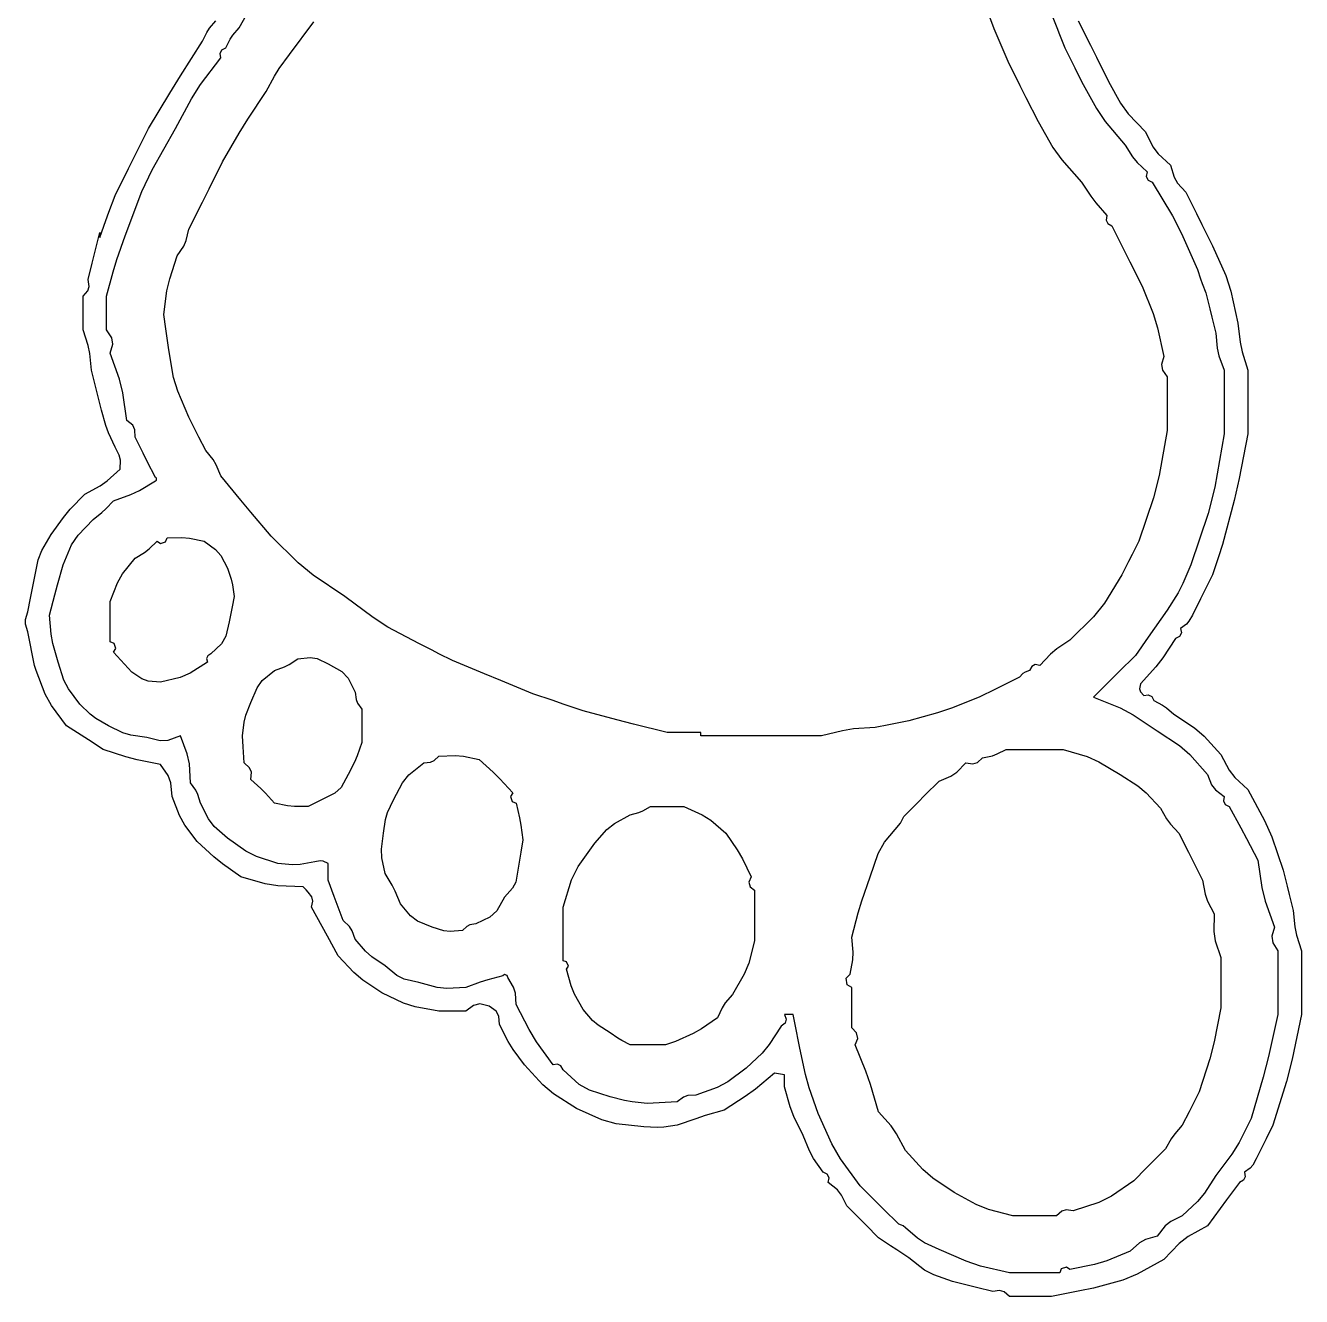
# Model space of a CAD drawing. Extents: x 345 to 1105, y -96 to 291.
# Drawn here: x 624.2 to 677, y -36 to 16.6 of the extents above; entities that cross this region are included whole.
import ezdxf

# ---------------------------------------------------------------- set-up
doc = ezdxf.new("R2010")
doc.units = 0
doc.header["$LTSCALE"] = 0.40404
doc.header["$MEASUREMENT"] = 0
doc.layers.get('0').update_dxf_attribs({"linetype": 'CONTINUOUS'})

msp = doc.modelspace()

# ---------------------------------------------------------------- linework, layer by layer
at = {"color": 1}
for p, q in [((633.002, 16.555), (633.486, 17.398)), ((663.978, 17.222), (664.23, 16.522)), ((666.62, 17.111), (666.846, 16.557)), ((632.742, 16.25), (633.002, 16.555)), ((635.085, 15.444), (636.089, 16.791)), ((664.23, 16.522), (664.814, 15.166)), ((666.846, 16.557), (666.957, 16.279)), ((632.446, 15.722), (632.627, 16.079)), ((632.627, 16.079), (632.742, 16.25)), ((666.957, 16.279), (667.176, 15.722)), ((632.206, 15.489), (632.28, 15.637)), ((632.238, 15.305), (632.206, 15.489)), ((632.28, 15.637), (632.446, 15.722)), ((634.653, 14.863), (635.085, 15.444)), ((667.176, 15.722), (667.454, 15.166)), ((631.404, 14.196), (632.238, 15.305)), ((634.456, 14.554), (634.653, 14.863)), ((664.814, 15.166), (665.315, 14.166)), ((667.454, 15.166), (667.593, 14.888)), ((667.593, 14.888), (667.871, 14.333)), ((634.113, 13.916), (634.456, 14.554)), ((667.871, 14.333), (668.48, 13.208)), ((631.025, 13.607), (631.404, 14.196)), ((633.356, 12.771), (634.113, 13.916)), ((665.315, 14.166), (665.565, 13.666)), ((630.362, 12.388), (631.025, 13.607)), ((665.565, 13.666), (666.065, 12.666)), ((668.48, 13.208), (668.849, 12.668)), ((632.994, 12.187), (633.356, 12.771)), ((629.396, 10.678), (630.362, 12.388)), ((632.307, 10.998), (632.994, 12.187)), ((666.065, 12.666), (666.677, 11.594)), ((668.849, 12.668), (669.677, 11.693)), ((669.677, 11.693), (669.981, 11.208)), ((666.677, 11.594), (667.046, 11.083)), ((669.981, 11.208), (670.167, 10.979)), ((628.974, 9.779), (629.396, 10.678)), ((631.751, 9.887), (632.307, 10.998)), ((667.046, 11.083), (667.871, 10.165)), ((670.167, 10.979), (670.58, 10.582)), ((670.58, 10.582), (670.548, 10.398)), ((667.871, 10.165), (668.254, 9.586)), ((670.548, 10.398), (670.622, 10.25)), ((670.622, 10.25), (670.788, 10.165)), ((670.788, 10.165), (671.625, 8.769)), ((628.278, 7.942), (628.974, 9.779)), ((631.474, 9.331), (631.751, 9.887)), ((668.254, 9.586), (668.464, 9.306)), ((630.918, 8.22), (631.474, 9.331)), ((668.464, 9.306), (668.913, 8.776)), ((668.913, 8.776), (668.881, 8.592)), ((668.881, 8.592), (668.955, 8.444)), ((671.625, 8.769), (672.003, 8.041)), ((627.93, 6.956), (628.278, 7.942)), ((630.807, 7.748), (630.918, 8.22)), ((668.955, 8.444), (669.121, 8.359)), ((669.121, 8.359), (669.621, 7.359)), ((672.003, 8.041), (672.663, 6.553)), ((630.432, 7.109), (630.703, 7.511)), ((630.703, 7.511), (630.807, 7.748)), ((627.777, 6.454), (627.93, 6.956)), ((630.122, 6.161), (630.432, 7.109)), ((669.621, 7.359), (669.871, 6.859)), ((627.514, 5.442), (627.777, 6.454)), ((669.871, 6.859), (670.371, 5.858)), ((672.663, 6.553), (672.79, 6.16)), ((630.009, 5.666), (630.122, 6.161)), ((670.371, 5.858), (670.833, 4.728)), ((672.79, 6.16), (672.86, 5.965)), ((672.86, 5.965), (673.011, 5.581)), ((627.514, 4.886), (627.514, 5.442)), ((629.876, 4.678), (630.009, 5.666)), ((673.011, 5.581), (673.177, 4.914)), ((627.514, 4.608), (627.514, 4.886)), ((673.177, 4.914), (673.261, 4.58)), ((627.514, 4.052), (627.514, 4.608)), ((629.959, 4.094), (629.876, 4.678)), ((670.833, 4.728), (671.017, 4.135)), ((673.261, 4.58), (673.428, 3.914)), ((627.73, 3.724), (627.514, 4.052)), ((627.769, 3.456), (627.73, 3.724)), ((630.001, 3.802), (629.959, 4.094)), ((630.084, 3.219), (630.001, 3.802)), ((671.017, 4.135), (671.274, 2.941)), ((673.428, 3.914), (673.483, 3.289)), ((627.653, 3.08), (627.769, 3.456)), ((630.284, 2.076), (630.084, 3.219)), ((673.483, 3.289), (673.555, 2.972)), ((628.045, 2.004), (627.653, 3.08)), ((671.274, 2.941), (671.175, 2.618)), ((673.555, 2.972), (673.775, 2.385)), ((671.175, 2.618), (671.215, 2.381)), ((671.215, 2.381), (671.413, 2.108)), ((673.775, 2.385), (673.775, 1.33)), ((628.187, 1.436), (628.045, 2.004)), ((630.455, 1.505), (630.284, 2.076)), ((671.413, 2.108), (671.413, 1.218)), ((628.348, 0.302), (628.187, 1.436)), ((630.918, 0.441), (630.455, 1.505)), ((671.413, 1.218), (671.413, 0.774)), ((673.775, 1.33), (673.775, 0.802)), ((671.413, 0.774), (671.413, -0.115)), ((673.775, 0.802), (673.775, -0.254)), ((628.591, 0.108), (628.348, 0.302)), ((628.686, -0.083), (628.591, 0.108)), ((631.196, -0.115), (630.918, 0.441)), ((628.695, -0.393), (628.686, -0.083)), ((629.029, -1.06), (628.695, -0.393)), ((631.335, -0.393), (631.196, -0.115)), ((631.612, -0.949), (631.335, -0.393)), ((671.413, -0.115), (671.078, -1.979)), ((673.775, -0.254), (673.382, -2.457)), ((631.923, -1.323), (631.612, -0.949)), ((629.195, -1.393), (629.029, -1.06)), ((629.529, -2.06), (629.195, -1.393)), ((632.053, -1.541), (631.923, -1.323)), ((632.238, -1.991), (632.053, -1.541)), ((629.575, -2.09), (629.529, -2.06)), ((629.575, -2.169), (629.575, -2.09)), ((633.066, -2.995), (632.238, -1.991)), ((671.078, -1.979), (670.839, -2.906)), ((628.514, -2.764), (628.867, -2.594)), ((628.867, -2.594), (629.529, -2.199)), ((629.529, -2.199), (629.575, -2.169)), ((673.382, -2.457), (673.101, -3.552)), ((627.482, -3.362), (627.792, -3.033)), ((627.792, -3.033), (628.514, -2.764)), ((633.482, -3.496), (633.066, -2.995)), ((670.839, -2.906), (670.232, -4.7)), ((626.959, -3.797), (627.314, -3.516)), ((627.314, -3.516), (627.482, -3.362)), ((634.321, -4.491), (633.482, -3.496)), ((673.101, -3.552), (672.386, -5.672)), ((626.331, -4.444), (626.959, -3.797)), ((626.065, -4.844), (626.331, -4.444)), ((629.273, -5.019), (629.598, -4.7)), ((629.598, -4.7), (629.745, -4.796)), ((629.745, -4.796), (629.955, -4.726)), ((629.955, -4.726), (630.015, -4.561)), ((630.015, -4.561), (630.628, -4.542)), ((630.628, -4.542), (630.943, -4.571)), ((630.943, -4.571), (631.543, -4.7)), ((631.543, -4.7), (632.022, -5.045)), ((635.447, -5.6), (634.321, -4.491)), ((670.232, -4.7), (669.955, -5.255)), ((625.708, -5.672), (626.065, -4.844)), ((628.695, -5.394), (629.087, -5.162)), ((629.087, -5.162), (629.273, -5.019)), ((632.022, -5.045), (632.236, -5.29)), ((669.955, -5.255), (669.816, -5.533)), ((625.48, -6.504), (625.708, -5.672)), ((628.174, -6.045), (628.695, -5.394)), ((632.236, -5.29), (632.515, -5.811)), ((636.068, -6.108), (635.447, -5.6)), ((669.816, -5.533), (669.538, -6.089)), ((672.386, -5.672), (672.055, -6.45)), ((627.956, -6.423), (628.174, -6.045)), ((632.515, -5.811), (632.668, -6.271)), ((632.668, -6.271), (632.725, -6.511)), ((637.378, -6.992), (636.068, -6.108)), ((669.538, -6.089), (668.811, -7.267)), ((625.369, -6.921), (625.48, -6.504)), ((627.653, -7.2), (627.956, -6.423)), ((632.725, -6.511), (632.793, -6.992)), ((671.859, -6.829), (671.413, -7.547)), ((672.055, -6.45), (671.859, -6.829)), ((625.153, -7.756), (625.369, -6.921)), ((627.653, -7.867), (627.653, -7.2)), ((632.793, -6.992), (632.71, -7.408)), ((638.54, -7.857), (637.378, -6.992)), ((668.811, -7.267), (668.368, -7.824)), ((625.22, -8.543), (625.153, -7.756)), ((627.653, -8.2), (627.653, -7.867)), ((632.668, -7.617), (632.585, -8.034)), ((632.71, -7.408), (632.668, -7.617)), ((639.158, -8.25), (638.54, -7.857)), ((668.368, -7.824), (667.384, -8.798)), ((671.413, -7.547), (670.884, -8.297)), ((627.653, -8.867), (627.653, -8.2)), ((632.585, -8.034), (632.453, -8.629)), ((640.434, -8.937), (639.158, -8.25)), ((670.884, -8.297), (670.62, -8.672)), ((625.291, -8.939), (625.22, -8.543)), ((625.5, -9.701), (625.291, -8.939)), ((627.818, -8.927), (627.653, -8.867)), ((627.888, -9.137), (627.818, -8.927)), ((632.272, -8.942), (631.821, -9.353)), ((632.453, -8.629), (632.272, -8.942)), ((640.99, -9.214), (640.434, -8.937)), ((667.384, -8.798), (666.843, -9.159)), ((670.62, -8.672), (670.093, -9.423)), ((627.792, -9.284), (627.888, -9.137)), ((628.096, -9.619), (627.792, -9.284)), ((631.696, -9.436), (631.648, -9.555)), ((631.821, -9.353), (631.696, -9.436)), ((641.267, -9.353), (640.99, -9.214)), ((641.823, -9.631), (641.267, -9.353)), ((666.587, -9.372), (666.134, -9.84)), ((666.843, -9.159), (666.587, -9.372)), ((670.093, -9.423), (669.399, -10.117)), ((625.743, -10.445), (625.5, -9.701)), ((628.249, -9.785), (628.096, -9.619)), ((628.556, -10.117), (628.249, -9.785)), ((631.682, -9.701), (630.97, -10.158)), ((631.648, -9.555), (631.682, -9.701)), ((634.46, -10.048), (634.87, -9.901)), ((634.87, -9.901), (635.07, -9.801)), ((635.07, -9.801), (635.433, -9.562)), ((635.433, -9.562), (635.937, -9.509)), ((635.937, -9.509), (636.223, -9.556)), ((636.223, -9.556), (636.683, -9.77)), ((636.683, -9.77), (637.25, -10.085)), ((643.157, -10.187), (641.823, -9.631)), ((665.802, -9.882), (665.717, -10.048)), ((665.951, -9.808), (665.802, -9.882)), ((666.134, -9.84), (665.951, -9.808)), ((625.933, -10.811), (625.743, -10.445)), ((628.971, -10.399), (628.556, -10.117)), ((629.238, -10.493), (628.971, -10.399)), ((629.737, -10.534), (629.238, -10.493)), ((630.559, -10.334), (629.737, -10.534)), ((630.97, -10.158), (630.559, -10.334)), ((633.74, -10.762), (633.957, -10.468)), ((633.957, -10.468), (634.46, -10.048)), ((637.25, -10.085), (637.514, -10.366)), ((637.514, -10.366), (637.794, -10.951)), ((643.823, -10.465), (643.157, -10.187)), ((645.157, -11.02), (643.823, -10.465)), ((665.301, -10.326), (664.634, -10.659)), ((665.438, -10.18), (665.301, -10.326)), ((665.53, -10.119), (665.438, -10.18)), ((665.717, -10.048), (665.53, -10.119)), ((669.052, -10.465), (668.357, -11.159)), ((669.399, -10.117), (669.052, -10.465)), ((626.403, -11.437), (625.933, -10.811)), ((633.488, -11.368), (633.74, -10.762)), ((637.794, -10.951), (637.836, -11.247)), ((645.991, -11.298), (645.157, -11.02)), ((664.3, -10.826), (663.634, -11.159)), ((664.634, -10.659), (664.3, -10.826)), ((626.829, -11.852), (626.403, -11.437)), ((633.274, -11.899), (633.488, -11.368)), ((637.836, -11.247), (637.898, -11.402)), ((637.898, -11.402), (638.072, -11.646)), ((646.407, -11.437), (645.991, -11.298)), ((647.241, -11.715), (646.407, -11.437)), ((662.486, -11.602), (661.9, -11.798)), ((663.634, -11.159), (662.486, -11.602)), ((668.357, -11.159), (669.466, -11.6)), ((669.466, -11.6), (670.006, -11.884)), ((627.072, -12.038), (626.829, -11.852)), ((627.584, -12.34), (627.072, -12.038)), ((633.202, -12.187), (633.274, -11.899)), ((638.072, -11.646), (638.072, -12.201)), ((648.628, -12.086), (647.241, -11.715)), ((649.322, -12.266), (648.628, -12.086)), ((660.716, -12.132), (660.161, -12.243)), ((661.9, -11.798), (660.716, -12.132)), ((670.006, -11.884), (670.996, -12.549)), ((628.187, -12.628), (627.584, -12.34)), ((628.52, -12.729), (628.187, -12.628)), ((633.141, -12.757), (633.202, -12.187)), ((638.072, -12.201), (638.072, -12.479)), ((638.072, -12.479), (638.072, -13.035)), ((650.714, -12.618), (649.322, -12.266)), ((651.27, -12.618), (650.714, -12.618)), ((651.548, -12.618), (651.27, -12.618)), ((652.103, -12.618), (651.548, -12.618)), ((652.103, -12.674), (652.103, -12.618)), ((652.103, -12.701), (652.103, -12.674)), ((657.978, -12.54), (657.104, -12.757)), ((658.429, -12.469), (657.978, -12.54)), ((659.327, -12.41), (658.429, -12.469)), ((659.883, -12.298), (659.327, -12.41)), ((660.161, -12.243), (659.883, -12.298)), ((670.996, -12.549), (671.919, -13.153)), ((629.181, -12.826), (628.52, -12.729)), ((629.722, -12.957), (629.181, -12.826)), ((630.046, -12.941), (629.722, -12.957)), ((630.571, -12.757), (630.046, -12.941)), ((630.852, -13.501), (630.571, -12.757)), ((633.165, -13.202), (633.141, -12.757)), ((633.179, -13.424), (633.165, -13.202)), ((638.072, -13.035), (637.883, -13.575)), ((652.103, -12.757), (652.103, -12.701)), ((654.104, -12.757), (652.103, -12.757)), ((655.104, -12.757), (654.104, -12.757)), ((657.104, -12.757), (655.104, -12.757)), ((671.919, -13.153), (672.351, -13.527)), ((630.939, -13.908), (630.852, -13.501)), ((633.21, -13.868), (633.179, -13.424)), ((637.883, -13.575), (637.771, -13.841)), ((641.066, -13.775), (641.267, -13.59)), ((641.267, -13.59), (641.936, -13.565)), ((641.936, -13.565), (642.279, -13.593)), ((642.279, -13.593), (642.934, -13.729)), ((642.934, -13.729), (643.514, -14.26)), ((663.554, -13.851), (663.773, -13.66)), ((663.773, -13.66), (664.177, -13.575)), ((664.177, -13.575), (664.378, -13.503)), ((664.378, -13.503), (664.745, -13.313)), ((664.745, -13.313), (665.69, -13.313)), ((665.69, -13.313), (666.162, -13.313)), ((666.162, -13.313), (667.107, -13.313)), ((667.107, -13.313), (668.094, -13.614)), ((668.094, -13.614), (668.58, -13.829)), ((672.351, -13.527), (673.08, -14.355)), ((630.987, -14.702), (630.939, -13.908)), ((633.428, -14.073), (633.21, -13.868)), ((633.505, -14.264), (633.428, -14.073)), ((637.771, -13.841), (637.517, -14.355)), ((640.026, -14.362), (640.642, -13.868)), ((640.642, -13.868), (640.915, -13.842)), ((640.915, -13.842), (641.066, -13.775)), ((662.462, -14.419), (662.702, -14.255)), ((662.702, -14.255), (663.078, -13.868)), ((663.078, -13.868), (663.365, -13.908)), ((663.365, -13.908), (663.554, -13.851)), ((668.58, -13.829), (669.468, -14.355)), ((631.206, -15.004), (630.987, -14.702)), ((633.488, -14.563), (633.505, -14.264)), ((633.899, -14.929), (633.488, -14.563)), ((637.517, -14.355), (637.218, -14.886)), ((639.392, -15.396), (639.754, -14.695)), ((639.754, -14.695), (640.026, -14.362)), ((643.514, -14.26), (643.793, -14.539)), ((643.793, -14.539), (644.324, -15.119)), ((661.383, -15.216), (661.967, -14.632)), ((661.967, -14.632), (662.462, -14.419)), ((669.468, -14.355), (670.196, -14.827)), ((673.08, -14.355), (673.244, -14.78)), ((673.244, -14.78), (673.406, -14.99)), ((631.294, -15.179), (631.206, -15.004)), ((631.404, -15.535), (631.294, -15.179)), ((634.094, -15.125), (633.899, -14.929)), ((634.46, -15.535), (634.094, -15.125)), ((636.955, -15.133), (636.405, -15.396)), ((637.218, -14.886), (636.955, -15.133)), ((644.324, -15.119), (644.228, -15.266)), ((644.228, -15.266), (644.297, -15.475)), ((661.091, -15.508), (661.383, -15.216)), ((670.196, -14.827), (670.539, -15.113)), ((670.539, -15.113), (671.135, -15.744)), ((673.406, -14.99), (673.775, -15.258)), ((673.775, -15.258), (673.743, -15.441)), ((631.727, -16.194), (631.404, -15.535)), ((635.005, -15.657), (634.46, -15.535)), ((635.291, -15.685), (635.005, -15.657)), ((635.85, -15.674), (635.291, -15.685)), ((636.072, -15.563), (635.85, -15.674)), ((636.183, -15.508), (636.072, -15.563)), ((636.405, -15.396), (636.183, -15.508)), ((639.144, -15.921), (639.392, -15.396)), ((644.297, -15.475), (644.463, -15.535)), ((644.463, -15.535), (644.602, -16.141)), ((649.708, -15.857), (650.019, -15.674)), ((650.019, -15.674), (650.575, -15.674)), ((650.575, -15.674), (650.853, -15.674)), ((650.853, -15.674), (651.409, -15.674)), ((651.409, -15.674), (652.158, -16.019)), ((660.508, -16.091), (661.091, -15.508)), ((671.135, -15.744), (671.389, -16.194)), ((673.743, -15.441), (673.817, -15.59)), ((673.817, -15.59), (673.983, -15.674)), ((673.983, -15.674), (674.456, -16.563)), ((631.966, -16.508), (631.727, -16.194)), ((638.975, -16.786), (639.057, -16.211)), ((639.057, -16.211), (639.144, -15.921)), ((644.602, -16.141), (644.658, -16.448)), ((648.528, -16.383), (649.186, -16.022)), ((649.186, -16.022), (649.535, -15.929)), ((649.535, -15.929), (649.708, -15.857)), ((652.158, -16.019), (652.518, -16.25)), ((652.518, -16.25), (653.145, -16.786)), ((659.716, -17.153), (660.369, -16.369)), ((660.369, -16.369), (660.425, -16.258)), ((660.425, -16.258), (660.452, -16.202)), ((660.452, -16.202), (660.508, -16.091)), ((671.389, -16.194), (671.546, -16.408)), ((632.515, -16.994), (631.966, -16.508)), ((638.893, -17.448), (638.975, -16.786)), ((644.658, -16.448), (644.74, -17.063)), ((647.727, -17.202), (648.218, -16.634)), ((648.218, -16.634), (648.528, -16.383)), ((653.145, -16.786), (653.615, -17.474)), ((671.546, -16.408), (671.899, -16.786)), ((671.899, -16.786), (672.288, -17.564)), ((674.456, -16.563), (674.692, -17.008)), ((633.277, -17.531), (632.515, -16.994)), ((644.74, -17.063), (644.657, -17.564)), ((647.034, -18.158), (647.727, -17.202)), ((659.45, -17.627), (659.716, -17.153)), ((674.692, -17.008), (675.164, -17.897)), ((633.713, -17.749), (633.277, -17.531)), ((634.599, -18.036), (633.713, -17.749)), ((636.347, -17.922), (636.127, -17.966)), ((636.481, -17.939), (636.347, -17.922)), ((636.683, -18.036), (636.481, -17.939)), ((638.908, -17.799), (638.893, -17.448)), ((639.045, -18.453), (638.908, -17.799)), ((644.615, -17.814), (644.532, -18.314)), ((644.657, -17.564), (644.615, -17.814)), ((653.615, -17.474), (653.826, -17.84)), ((653.826, -17.84), (654.187, -18.592)), ((659.119, -18.592), (659.45, -17.627)), ((672.288, -17.564), (672.483, -17.953)), ((672.483, -17.953), (672.872, -18.731)), ((675.164, -17.897), (675.325, -19.031)), ((635.209, -18.091), (634.599, -18.036)), ((635.525, -18.076), (635.209, -18.091)), ((636.127, -17.966), (635.525, -18.076)), ((636.683, -18.314), (636.683, -18.036)), ((636.683, -18.453), (636.683, -18.314)), ((636.683, -18.731), (636.683, -18.453)), ((639.331, -18.933), (639.045, -18.453)), ((644.532, -18.314), (644.445, -18.803)), ((646.756, -18.714), (647.034, -18.158)), ((636.935, -19.397), (636.683, -18.731)), ((639.458, -19.186), (639.331, -18.933)), ((644.445, -18.803), (644.316, -19.062)), ((646.407, -19.842), (646.756, -18.714)), ((654.187, -18.592), (654.1, -18.803)), ((654.1, -18.803), (654.149, -19.001)), ((654.149, -19.001), (654.326, -19.147)), ((658.771, -19.578), (659.119, -18.592)), ((672.872, -18.731), (672.981, -19.309)), ((637.06, -19.73), (636.935, -19.397)), ((639.67, -19.703), (639.458, -19.186)), ((643.976, -19.425), (643.662, -19.992)), ((644.316, -19.062), (643.976, -19.425)), ((654.326, -19.147), (654.326, -19.981)), ((672.981, -19.309), (673.082, -19.6)), ((675.325, -19.031), (675.467, -19.599)), ((637.308, -20.398), (637.06, -19.73)), ((640.09, -20.207), (639.67, -19.703)), ((643.662, -19.992), (643.381, -20.257)), ((646.407, -20.731), (646.407, -19.842)), ((654.326, -19.981), (654.326, -20.398)), ((658.617, -20.08), (658.771, -19.578)), ((673.082, -19.6), (673.358, -20.12)), ((675.467, -19.599), (675.859, -20.675)), ((637.57, -20.648), (637.308, -20.398)), ((640.384, -20.424), (640.09, -20.207)), ((640.99, -20.675), (640.384, -20.424)), ((642.55, -20.573), (642.417, -20.64)), ((642.796, -20.536), (642.55, -20.573)), ((643.381, -20.257), (642.796, -20.536)), ((654.326, -20.398), (654.326, -21.231)), ((658.355, -21.092), (658.617, -20.08)), ((673.358, -20.12), (673.34, -20.85)), ((637.678, -20.819), (637.57, -20.648)), ((637.794, -21.162), (637.678, -20.819)), ((641.472, -20.82), (640.99, -20.675)), ((641.738, -20.85), (641.472, -20.82)), ((642.24, -20.814), (641.738, -20.85)), ((642.417, -20.64), (642.24, -20.814)), ((646.407, -21.176), (646.407, -20.731)), ((658.41, -21.702), (658.355, -21.092)), ((673.34, -20.85), (673.399, -21.234)), ((675.859, -20.675), (675.743, -21.051)), ((675.743, -21.051), (675.782, -21.32)), ((638.23, -21.669), (637.794, -21.162)), ((646.407, -22.065), (646.407, -21.176)), ((654.326, -21.231), (654.089, -22.161)), ((673.399, -21.234), (673.636, -21.926)), ((675.782, -21.32), (675.998, -21.648)), ((675.998, -21.648), (675.998, -22.704)), ((638.489, -21.9), (638.23, -21.669)), ((639.045, -22.273), (638.489, -21.9)), ((646.553, -22.101), (646.407, -22.065)), ((646.626, -22.285), (646.553, -22.101)), ((654.089, -22.161), (653.902, -22.622)), ((658.285, -22.62), (658.395, -22.018)), ((658.395, -22.018), (658.41, -21.702)), ((673.636, -21.926), (673.636, -22.759)), ((639.518, -22.675), (639.045, -22.273)), ((639.828, -22.83), (639.518, -22.675)), ((643.907, -22.69), (643.285, -22.846)), ((643.975, -22.635), (643.907, -22.69)), ((644.094, -22.674), (643.975, -22.635)), ((644.115, -22.759), (644.094, -22.674)), ((646.546, -22.412), (646.626, -22.285)), ((646.742, -23.107), (646.546, -22.412)), ((653.902, -22.622), (653.423, -23.454)), ((658.124, -22.776), (658.285, -22.62)), ((675.998, -22.704), (675.998, -23.232)), ((640.434, -22.968), (639.828, -22.83)), ((641.19, -23.168), (640.434, -22.968)), ((641.597, -23.212), (641.19, -23.168)), ((642.379, -23.176), (641.597, -23.212)), ((642.977, -22.944), (642.379, -23.176)), ((643.285, -22.846), (642.977, -22.944)), ((644.355, -23.158), (644.115, -22.759)), ((644.433, -23.406), (644.355, -23.158)), ((646.885, -23.45), (646.742, -23.107)), ((658.16, -23.064), (658.124, -22.776)), ((658.355, -23.176), (658.16, -23.064)), ((658.355, -23.843), (658.355, -23.176)), ((673.636, -22.759), (673.636, -23.176)), ((673.636, -23.176), (673.636, -24.01)), ((675.998, -23.232), (675.998, -24.287)), ((644.463, -23.871), (644.433, -23.406)), ((647.241, -24.079), (646.885, -23.45)), ((653.423, -23.454), (653.117, -23.801)), ((644.997, -24.914), (644.463, -23.871)), ((647.623, -24.529), (647.241, -24.079)), ((652.987, -24.004), (652.798, -24.426)), ((653.117, -23.801), (652.987, -24.004)), ((655.715, -24.287), (655.576, -24.287)), ((655.576, -24.287), (655.643, -24.478)), ((655.785, -24.287), (655.715, -24.287)), ((655.924, -24.287), (655.785, -24.287)), ((655.951, -24.426), (655.924, -24.287)), ((658.355, -24.176), (658.355, -23.843)), ((658.355, -24.843), (658.355, -24.176)), ((673.636, -24.01), (673.36, -25.418)), ((675.998, -24.287), (675.607, -26.023)), ((647.855, -24.733), (647.623, -24.529)), ((648.352, -25.051), (647.855, -24.733)), ((652.798, -24.426), (652.142, -24.878)), ((655.437, -24.774), (654.941, -25.533)), ((655.595, -24.647), (655.437, -24.774)), ((655.643, -24.478), (655.595, -24.647)), ((655.965, -24.496), (655.951, -24.426)), ((655.993, -24.635), (655.965, -24.496)), ((656.076, -25.051), (655.993, -24.635)), ((645.306, -25.42), (644.997, -24.914)), ((648.674, -25.265), (648.352, -25.051)), ((648.842, -25.363), (648.674, -25.265)), ((651.789, -25.075), (651.061, -25.399)), ((652.142, -24.878), (651.789, -25.075)), ((656.118, -25.26), (656.076, -25.051)), ((656.201, -25.677), (656.118, -25.26)), ((658.556, -25.043), (658.355, -24.843)), ((658.494, -25.538), (658.603, -25.276)), ((658.603, -25.276), (658.556, -25.043)), ((645.991, -26.371), (645.306, -25.42)), ((649.186, -25.538), (648.842, -25.363)), ((649.769, -25.538), (649.186, -25.538)), ((650.061, -25.538), (649.769, -25.538)), ((650.645, -25.538), (650.061, -25.538)), ((650.811, -25.482), (650.645, -25.538)), ((650.895, -25.454), (650.811, -25.482)), ((651.061, -25.399), (650.895, -25.454)), ((654.941, -25.533), (654.641, -25.89)), ((656.443, -26.776), (656.201, -25.677)), ((658.932, -26.63), (658.494, -25.538)), ((673.36, -25.418), (673.178, -26.118)), ((646.175, -26.346), (645.991, -26.371)), ((646.317, -26.417), (646.175, -26.346)), ((654.641, -25.89), (653.979, -26.51)), ((673.178, -26.118), (672.733, -27.483)), ((675.607, -26.023), (675.384, -26.886)), ((646.407, -26.58), (646.317, -26.417)), ((647.075, -27.177), (646.407, -26.58)), ((653.979, -26.51), (653.222, -27.075)), ((656.597, -27.322), (656.443, -26.776)), ((659.127, -27.188), (658.932, -26.63)), ((675.384, -26.886), (674.886, -28.594)), ((647.499, -27.419), (647.075, -27.177)), ((648.352, -27.691), (647.499, -27.419)), ((652.786, -27.308), (651.895, -27.621)), ((653.222, -27.075), (652.786, -27.308)), ((656.965, -28.385), (656.597, -27.322)), ((659.466, -28.316), (659.127, -27.188)), ((648.954, -27.847), (648.352, -27.691)), ((649.263, -27.903), (648.954, -27.847)), ((649.88, -27.969), (649.263, -27.903)), ((650.381, -27.941), (649.88, -27.969)), ((650.631, -27.927), (650.381, -27.941)), ((651.131, -27.899), (650.631, -27.927)), ((651.392, -27.706), (651.131, -27.899)), ((651.57, -27.642), (651.392, -27.706)), ((651.895, -27.621), (651.57, -27.642)), ((672.733, -27.483), (672.455, -28.038)), ((657.532, -29.646), (656.965, -28.385)), ((659.984, -28.897), (659.466, -28.316)), ((672.316, -28.316), (672.038, -28.872)), ((672.455, -28.038), (672.316, -28.316)), ((660.213, -29.226), (659.984, -28.897)), ((672.038, -28.872), (671.722, -29.23)), ((674.886, -28.594), (674.39, -29.587)), ((660.577, -29.914), (660.213, -29.226)), ((671.58, -29.429), (671.344, -29.844)), ((671.722, -29.23), (671.58, -29.429)), ((657.887, -30.256), (657.532, -29.646)), ((661.295, -30.699), (660.577, -29.914)), ((671.344, -29.844), (670.816, -30.372)), ((674.094, -30.067), (673.428, -30.956)), ((674.39, -29.587), (674.094, -30.067)), ((658.702, -31.372), (657.887, -30.256)), ((670.816, -30.372), (670.552, -30.636)), ((661.709, -31.056), (661.295, -30.699)), ((662.592, -31.65), (661.709, -31.056)), ((670.552, -30.636), (670.024, -31.164)), ((673.428, -30.956), (672.955, -31.684)), ((659.341, -32.011), (658.702, -31.372)), ((663.511, -32.151), (662.592, -31.65)), ((670.024, -31.164), (669.111, -31.809)), ((672.955, -31.684), (672.669, -32.026)), ((659.66, -32.331), (659.341, -32.011)), ((664.011, -32.351), (663.511, -32.151)), ((668.588, -32.071), (667.523, -32.414)), ((669.111, -31.809), (668.588, -32.071)), ((672.669, -32.026), (672.038, -32.623)), ((660.3, -32.97), (659.66, -32.331)), ((665.023, -32.623), (664.011, -32.351)), ((665.745, -32.623), (665.023, -32.623)), ((666.106, -32.623), (665.745, -32.623)), ((666.829, -32.623), (666.106, -32.623)), ((667.047, -32.431), (666.829, -32.623)), ((667.236, -32.375), (667.047, -32.431)), ((667.523, -32.414), (667.236, -32.375)), ((672.038, -32.623), (671.557, -32.854)), ((660.419, -33.003), (660.3, -32.97)), ((660.479, -33.033), (660.419, -33.003)), ((660.577, -33.109), (660.479, -33.033)), ((661.074, -33.548), (660.577, -33.109)), ((671.327, -33.037), (670.996, -33.456)), ((671.557, -32.854), (671.327, -33.037)), ((661.364, -33.737), (661.074, -33.548)), ((661.967, -34.012), (661.364, -33.737)), ((670.263, -33.738), (669.885, -34.081)), ((670.507, -33.601), (670.263, -33.738)), ((670.996, -33.456), (670.507, -33.601)), ((663.095, -34.502), (661.967, -34.012)), ((669.885, -34.081), (668.917, -34.476)), ((663.687, -34.699), (663.095, -34.502)), ((664.884, -34.984), (663.687, -34.699)), ((667.028, -34.819), (666.968, -34.984)), ((667.237, -34.749), (667.028, -34.819)), ((667.384, -34.845), (667.237, -34.749)), ((668.408, -34.632), (667.384, -34.845)), ((668.917, -34.476), (668.408, -34.632)), ((665.717, -34.984), (664.884, -34.984)), ((666.134, -34.984), (665.717, -34.984)), ((666.968, -34.984), (666.134, -34.984))]:
    msp.add_line(p, q, dxfattribs=at)
at = {"color": 0}
for p, q in [((631.655, 16.357), (631.769, 16.528)), ((631.769, 16.528), (632.029, 16.833)), ((667.732, 16.833), (668.232, 15.833)), ((630.575, 14.561), (631.474, 16)), ((631.474, 16), (631.655, 16.357)), ((668.232, 15.833), (668.482, 15.333)), ((668.482, 15.333), (668.982, 14.333)), ((630.13, 13.838), (630.575, 14.561)), ((668.982, 14.333), (669.474, 13.424)), ((629.251, 12.388), (630.13, 13.838)), ((669.474, 13.424), (669.791, 12.991)), ((669.791, 12.991), (670.51, 12.249)), ((628.695, 11.276), (629.251, 12.388)), ((670.51, 12.249), (670.821, 11.628)), ((670.821, 11.628), (671.043, 11.332)), ((628.417, 10.721), (628.695, 11.276)), ((671.043, 11.332), (671.552, 10.86)), ((627.862, 9.609), (628.417, 10.721)), ((671.552, 10.86), (671.697, 10.37)), ((671.697, 10.37), (671.834, 10.126)), ((671.834, 10.126), (672.177, 9.748)), ((627.606, 8.917), (627.862, 9.609)), ((672.177, 9.748), (672.622, 8.859)), ((627.236, 7.873), (627.48, 8.57)), ((627.48, 8.57), (627.606, 8.917)), ((672.622, 8.859), (672.844, 8.415)), ((627.195, 7.914), (627.209, 7.97)), ((627.209, 7.97), (627.236, 8.081)), ((627.236, 8.081), (627.236, 7.998)), ((627.236, 7.998), (627.236, 7.956)), ((627.236, 7.956), (627.236, 7.873)), ((672.844, 8.415), (673.289, 7.525)), ((627, 7.136), (627.167, 7.803)), ((627.167, 7.803), (627.195, 7.914)), ((673.289, 7.525), (673.835, 6.297)), ((626.917, 6.803), (627, 7.136)), ((626.75, 6.136), (626.917, 6.803)), ((626.735, 5.658), (626.792, 5.849)), ((626.792, 5.849), (626.75, 6.136)), ((673.835, 6.297), (674.048, 5.644)), ((626.542, 5.442), (626.735, 5.658)), ((626.542, 4.886), (626.542, 5.442)), ((674.048, 5.644), (674.33, 4.33)), ((626.542, 4.608), (626.542, 4.886)), ((626.542, 4.052), (626.542, 4.608)), ((674.33, 4.33), (674.427, 3.541)), ((626.75, 3.404), (626.542, 4.052)), ((626.821, 3.063), (626.75, 3.404)), ((674.427, 3.541), (674.512, 3.145)), ((626.889, 2.385), (626.821, 3.063)), ((674.512, 3.145), (674.747, 2.385)), ((627.056, 1.719), (626.889, 2.385)), ((674.747, 2.385), (674.747, 1.33)), ((627.139, 1.385), (627.056, 1.719)), ((627.306, 0.718), (627.139, 1.385)), ((674.747, 1.33), (674.747, 0.802)), ((627.474, 0.09), (627.306, 0.718)), ((674.747, 0.802), (674.747, -0.254)), ((627.587, -0.22), (627.474, 0.09)), ((627.862, -0.81), (627.587, -0.22)), ((674.747, -0.254), (674.386, -2.1)), ((628.033, -1.138), (627.862, -0.81)), ((628.08, -1.342), (628.033, -1.138)), ((628.07, -1.713), (628.08, -1.342)), ((627.54, -2.196), (628.07, -1.713)), ((674.386, -2.1), (674.178, -3.018)), ((626.611, -2.755), (627.24, -2.41)), ((627.24, -2.41), (627.54, -2.196)), ((626.007, -3.378), (626.611, -2.755)), ((674.178, -3.018), (673.705, -4.838)), ((625.727, -3.715), (626.007, -3.378)), ((625.222, -4.422), (625.727, -3.715)), ((624.828, -5.088), (625.222, -4.422)), ((624.682, -5.469), (624.828, -5.088)), ((673.705, -4.838), (673.539, -5.339)), ((624.527, -6.228), (624.682, -5.469)), ((673.455, -5.589), (673.289, -6.089)), ((673.539, -5.339), (673.455, -5.589)), ((624.416, -6.783), (624.527, -6.228)), ((673.289, -6.089), (672.955, -6.756)), ((624.361, -7.061), (624.416, -6.783)), ((672.955, -6.756), (672.788, -7.089)), ((624.25, -7.617), (624.361, -7.061)), ((672.788, -7.089), (672.455, -7.756)), ((624.155, -7.937), (624.25, -7.617)), ((672.455, -7.756), (672.311, -8.014)), ((624.155, -8.131), (624.155, -7.937)), ((624.25, -8.45), (624.155, -8.131)), ((672.206, -8.135), (671.969, -8.311)), ((671.969, -8.311), (672.001, -8.495)), ((672.311, -8.014), (672.206, -8.135)), ((624.361, -9.006), (624.25, -8.45)), ((671.76, -8.728), (671.237, -9.521)), ((671.927, -8.644), (671.76, -8.728)), ((672.001, -8.495), (671.927, -8.644)), ((624.416, -9.284), (624.361, -9.006)), ((624.527, -9.84), (624.416, -9.284)), ((624.555, -9.923), (624.527, -9.84)), ((624.569, -9.965), (624.555, -9.923)), ((624.597, -10.048), (624.569, -9.965)), ((670.942, -9.901), (670.302, -10.604)), ((671.237, -9.521), (670.942, -9.901)), ((624.971, -11.023), (624.597, -10.048)), ((625.229, -11.498), (624.971, -11.023)), ((670.302, -10.604), (670.269, -10.803)), ((670.269, -10.803), (670.308, -10.938)), ((670.308, -10.938), (670.441, -11.09)), ((670.441, -11.09), (670.624, -11.058)), ((670.624, -11.058), (670.773, -11.132)), ((625.847, -12.34), (625.229, -11.498)), ((670.773, -11.132), (670.857, -11.298)), ((670.857, -11.298), (671.215, -11.48)), ((671.215, -11.48), (671.386, -11.594)), ((671.386, -11.594), (671.691, -11.854)), ((671.691, -11.854), (672.543, -12.423)), ((626.462, -12.723), (625.847, -12.34)), ((672.543, -12.423), (672.943, -12.766)), ((626.768, -12.918), (626.462, -12.723)), ((627.375, -13.313), (626.768, -12.918)), ((672.943, -12.766), (673.636, -13.521)), ((628.303, -13.621), (627.375, -13.313)), ((628.779, -13.747), (628.303, -13.621)), ((673.636, -13.521), (673.97, -14.174)), ((629.737, -13.938), (628.779, -13.747)), ((630.06, -14.399), (629.737, -13.938)), ((673.97, -14.174), (674.206, -14.484)), ((630.17, -14.697), (630.06, -14.399)), ((630.223, -15.258), (630.17, -14.697)), ((674.206, -14.484), (674.747, -14.98)), ((630.535, -16.057), (630.223, -15.258)), ((674.747, -14.98), (675.445, -16.257)), ((630.751, -16.446), (630.535, -16.057)), ((675.445, -16.257), (675.742, -16.934)), ((631.265, -17.133), (630.751, -16.446)), ((631.952, -17.758), (631.265, -17.133)), ((675.742, -16.934), (676.206, -18.314)), ((632.315, -18.052), (631.952, -17.758)), ((633.071, -18.592), (632.315, -18.052)), ((676.206, -18.314), (676.373, -18.981)), ((634.072, -18.879), (633.071, -18.592)), ((634.601, -18.964), (634.072, -18.879)), ((635.641, -19.008), (634.601, -18.964)), ((635.724, -19.092), (635.641, -19.008)), ((676.373, -18.981), (676.456, -19.314)), ((635.766, -19.133), (635.724, -19.092)), ((635.85, -19.217), (635.766, -19.133)), ((636.011, -19.415), (635.85, -19.217)), ((636.051, -19.593), (636.011, -19.415)), ((676.456, -19.314), (676.623, -19.981)), ((635.988, -19.842), (636.051, -19.593)), ((636.432, -20.648), (635.988, -19.842)), ((676.623, -19.981), (676.691, -20.658)), ((636.654, -21.051), (636.432, -20.648)), ((637.1, -21.856), (636.654, -21.051)), ((676.691, -20.658), (676.762, -20.999)), ((676.762, -20.999), (676.97, -21.648)), ((676.97, -21.648), (676.97, -22.704)), ((637.744, -22.549), (637.1, -21.856)), ((638.116, -22.863), (637.744, -22.549)), ((676.97, -22.704), (676.97, -23.232)), ((638.906, -23.384), (638.116, -22.863)), ((676.97, -23.232), (676.97, -24.287)), ((639.8, -23.816), (638.906, -23.384)), ((640.29, -23.975), (639.8, -23.816)), ((641.267, -24.148), (640.29, -23.975)), ((641.712, -24.148), (641.267, -24.148)), ((641.934, -24.148), (641.712, -24.148)), ((642.379, -24.148), (641.934, -24.148)), ((642.696, -23.908), (642.379, -24.148)), ((642.964, -23.851), (642.696, -23.908)), ((643.351, -23.94), (642.964, -23.851)), ((643.633, -24.145), (643.351, -23.94)), ((643.748, -24.357), (643.633, -24.145)), ((676.97, -24.287), (676.585, -26.141)), ((643.768, -24.704), (643.748, -24.357)), ((644.133, -25.4), (643.768, -24.704)), ((644.344, -25.738), (644.133, -25.4)), ((644.81, -26.371), (644.344, -25.738)), ((645.567, -27.202), (644.81, -26.371)), ((676.585, -26.141), (676.348, -27.062)), ((655.159, -26.718), (654.364, -27.378)), ((655.327, -26.739), (655.159, -26.718)), ((655.411, -26.752), (655.327, -26.739)), ((655.576, -26.788), (655.411, -26.752)), ((655.576, -26.982), (655.576, -26.788)), ((646.013, -27.576), (645.567, -27.202)), ((654.364, -27.378), (653.944, -27.686)), ((655.576, -27.08), (655.576, -26.982)), ((655.576, -27.274), (655.576, -27.08)), ((655.809, -28.104), (655.576, -27.274)), ((676.348, -27.062), (675.789, -28.872)), ((646.963, -28.177), (646.013, -27.576)), ((653.944, -27.686), (653.076, -28.247)), ((648.017, -28.645), (646.963, -28.177)), ((652.29, -28.472), (651.901, -28.598)), ((653.076, -28.247), (652.29, -28.472)), ((655.964, -28.513), (655.809, -28.104)), ((656.34, -29.288), (655.964, -28.513)), ((648.597, -28.805), (648.017, -28.645)), ((649.742, -28.941), (648.597, -28.805)), ((650.297, -28.964), (649.742, -28.941)), ((650.58, -28.95), (650.297, -28.964)), ((651.131, -28.872), (650.58, -28.95)), ((651.901, -28.598), (651.131, -28.872)), ((675.789, -28.872), (675.511, -29.427)), ((656.608, -29.931), (656.34, -29.288)), ((675.511, -29.427), (675.372, -29.705)), ((656.778, -30.244), (656.608, -29.931)), ((675.372, -29.705), (675.095, -30.261)), ((657.174, -30.817), (656.778, -30.244)), ((674.951, -30.519), (674.845, -30.64)), ((675.095, -30.261), (674.951, -30.519)), ((657.34, -30.901), (657.174, -30.817)), ((657.414, -31.05), (657.34, -30.901)), ((657.382, -31.233), (657.414, -31.05)), ((674.566, -31.149), (674.4, -31.233)), ((674.64, -31), (674.566, -31.149)), ((674.845, -30.64), (674.608, -30.817)), ((674.608, -30.817), (674.64, -31)), ((657.767, -31.545), (657.382, -31.233)), ((657.935, -31.759), (657.767, -31.545)), ((674.4, -31.233), (673.868, -31.953)), ((658.146, -32.206), (657.935, -31.759)), ((658.674, -32.734), (658.146, -32.206)), ((673.868, -31.953), (673.604, -32.314)), ((658.938, -32.998), (658.674, -32.734)), ((673.604, -32.314), (673.08, -33.039)), ((659.466, -33.526), (658.938, -32.998)), ((673.08, -33.039), (672.282, -33.479)), ((659.964, -33.862), (659.466, -33.526)), ((671.904, -33.77), (671.274, -34.429)), ((672.282, -33.479), (671.904, -33.77)), ((660.214, -34.029), (659.964, -33.862)), ((660.716, -34.359), (660.214, -34.029)), ((661.365, -34.861), (660.716, -34.359)), ((671.274, -34.429), (670.173, -35.038)), ((661.746, -35.066), (661.365, -34.861)), ((662.522, -35.332), (661.746, -35.066)), ((663.189, -35.498), (662.522, -35.332)), ((669.572, -35.281), (668.357, -35.609)), ((670.173, -35.038), (669.572, -35.281)), ((663.522, -35.582), (663.189, -35.498)), ((664.189, -35.748), (663.522, -35.582)), ((664.476, -35.706), (664.189, -35.748)), ((664.667, -35.764), (664.476, -35.706)), ((664.884, -35.957), (664.667, -35.764)), ((666.968, -35.887), (666.829, -35.915)), ((667.523, -35.776), (666.968, -35.887)), ((667.801, -35.721), (667.523, -35.776)), ((668.357, -35.609), (667.801, -35.721)), ((665.579, -35.957), (664.884, -35.957)), ((665.926, -35.957), (665.579, -35.957)), ((666.62, -35.957), (665.926, -35.957)), ((666.759, -35.929), (666.62, -35.957)), ((666.829, -35.915), (666.759, -35.929))]:
    msp.add_line(p, q, dxfattribs=at)

doc.saveas('drawing.dxf')
